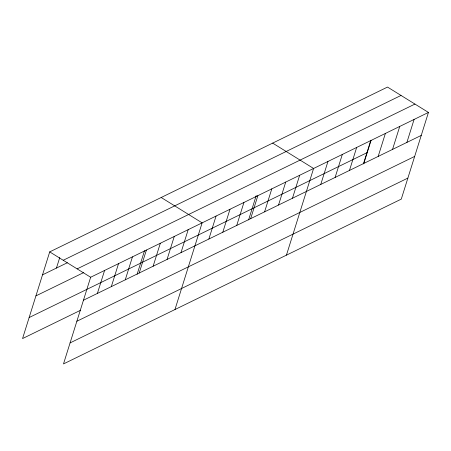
<?xml version="1.0" encoding="UTF-8"?>
<svg xmlns="http://www.w3.org/2000/svg" width="451" height="451" viewBox="0 0 451 451"><rect width="100%" height="100%" fill="white"/><g stroke="black" fill="none" stroke-linecap="round" stroke-linejoin="round"><path stroke-width="0.68" d="M428.45 112.434L90.651 277.252L63.49 363.929L401.289 199.111L428.45 112.434L387.51 87.071L49.711 251.889L22.55 338.566L80.712 310.187M56.448 268.063L59.741 257.56M97.388 293.421L104.587 270.453M111.324 286.622L118.523 263.655M125.26 279.829L132.453 256.856M137.11 274.321L144.517 250.683M139.19 273.03L146.389 250.057M153.126 266.231L160.325 243.258M167.062 259.432L174.261 236.459M180.992 252.633L188.191 229.66M174.965 309.538L202.127 222.862L161.187 197.499M208.864 239.036L216.063 216.063M222.794 232.237L229.993 209.264M236.73 225.438L243.929 202.465M248.586 219.93L256.196 195.638M250.666 218.639L257.865 195.666M264.596 211.84L271.795 188.868M278.532 205.042L285.731 182.069M292.468 198.243L299.667 175.27M286.436 255.148L313.597 168.471L272.658 143.108M320.757 184.436L327.956 161.469M335.116 177.435L342.315 154.462M349.469 170.427L356.668 147.46M363.433 163.893L370.84 140.255M363.827 163.425L371.026 140.453M378.18 156.418L385.38 133.451M392.539 149.416L399.738 126.443M406.898 142.409L414.091 119.442M63.225 260.261L401.018 95.443M42.512 274.862L67.351 262.741M77.144 268.881L414.937 104.068M35.928 295.884L83.785 272.528M29.14 317.543L366.934 152.726M83.458 300.219L421.251 135.407M76.867 321.247L414.666 156.429M70.08 342.907L407.873 178.089M49.711 251.889L90.651 277.252"/></g></svg>
